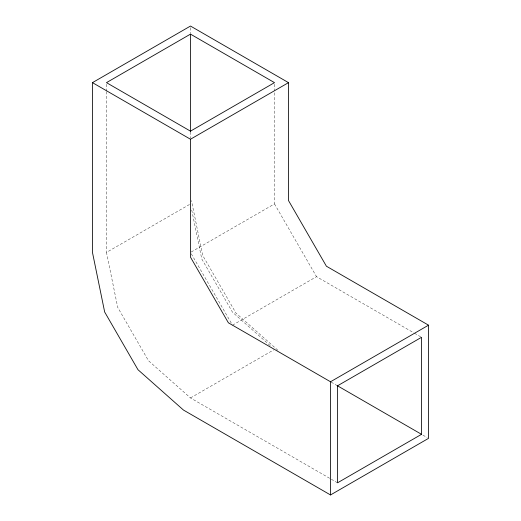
<?xml version="1.0" encoding="UTF-8"?>
<svg xmlns="http://www.w3.org/2000/svg" width="521" height="521" viewBox="0 0 521 521"><rect width="100%" height="100%" fill="white"/><g stroke="black" fill="none" stroke-linecap="round" stroke-linejoin="round"><path stroke-width="0.39" stroke-dasharray="2.6 1.95" d="M337.517 482.824L190.484 397.94L148.478 360.688L117.726 307.423L106.473 252.418L189.787 204.317M191.187 252.014L274.502 203.906L274.502 91.592M232.496 325.176L316.514 276.671L413.778 332.828M190.484 397.94L273.805 349.832M414.482 333.232L420.825 336.898M331.174 382.147L336.813 385.403M422.902 435.107L427.129 437.549M277.862 350.242L235.993 313.121L202.682 255.414L191.461 200.592M270.243 345.651L232.496 312.177L201.744 258.917L191.468 208.693M274.502 203.906L316.514 276.671M191.292 253.812L232.092 324.479M274.502 84.272L274.502 90.778M190.484 27.672L190.484 33.364M190.484 131.963L190.484 138.15M106.473 84.265L106.473 90.765M106.473 91.579L106.473 252.418"/><path stroke-width="0.78" d="M92.464 82.644L190.484 26.05L288.504 82.644L288.504 200.559L326.413 266.218L428.536 325.176L428.536 438.356L330.516 494.95L183.483 410.066L137.974 369.708L104.662 312.007L92.464 252.418L92.464 82.644L190.484 139.231L288.504 82.644M190.484 34.132L106.473 82.644L190.484 131.149L274.502 82.644L190.484 34.132L190.484 131.611M190.484 139.231L190.484 257.153L228.393 322.805L330.516 381.769L428.536 325.176M421.535 434.319L337.517 482.824L337.517 385.807L421.535 337.302L421.535 434.319L337.113 385.579M330.516 381.769L330.516 494.95"/></g></svg>
